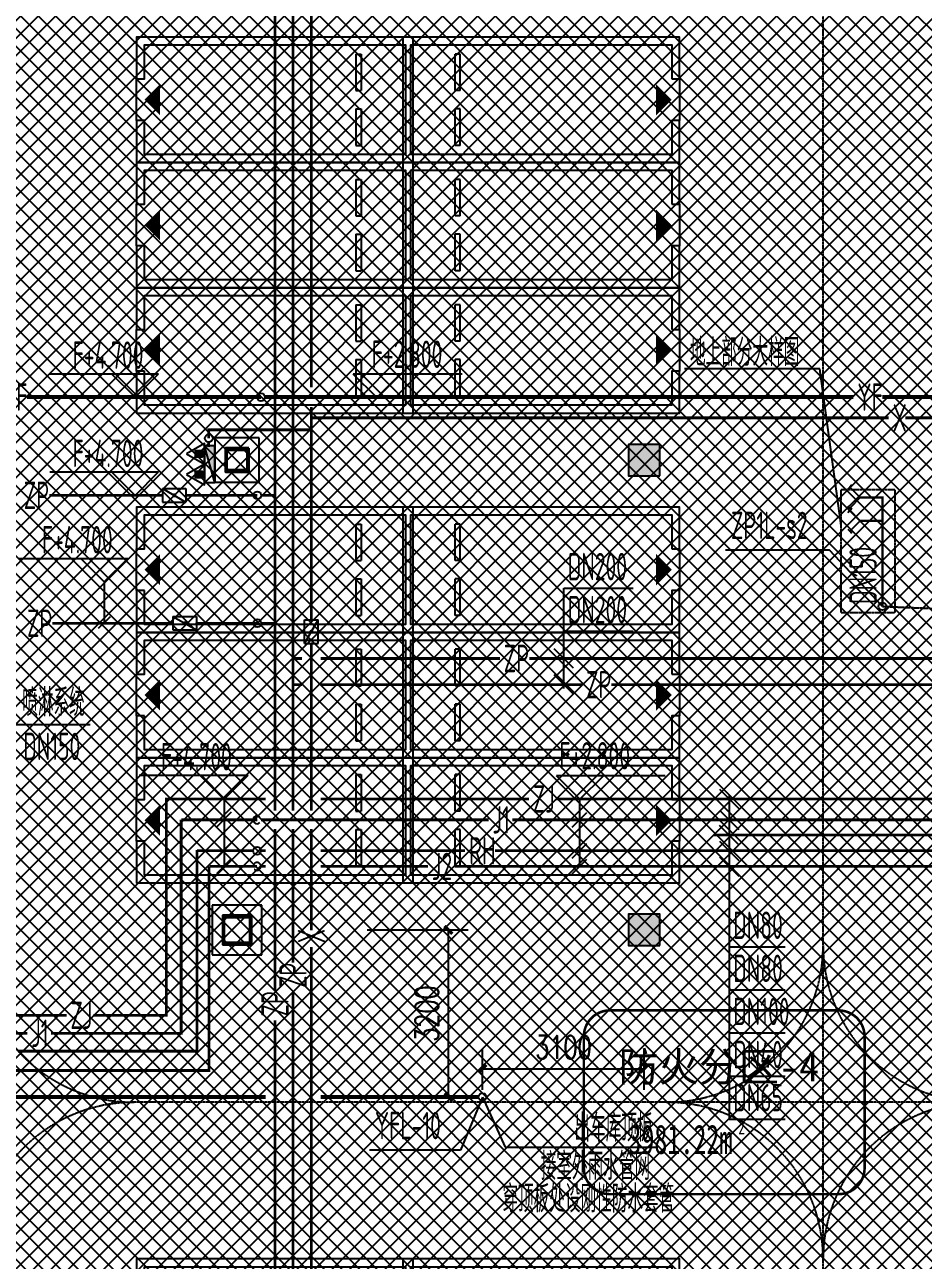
# Model space of a CAD drawing. Extents: x -2120532 to 1934524, y -1331911 to 424203.
# Drawn here: x -17677 to -465, y -244586 to -220923 of the extents above; entities that cross this region are included whole.
import ezdxf

# ---------------------------------------------------------------- set-up
doc = ezdxf.new("R2010")
doc.units = 0
doc.header["$LTSCALE"] = 10
for name, pattern in [('( Hidden )', [0.375, 0.25, -0.125]), ('__DASH', [0.35, 0.25, -0.1]), ('DASH', [0.35, 0.25, -0.1]), ('S', [0.82, 0.35, -0.06, 0, -0.06, 0.35])]:
    doc.linetypes.add(name, pattern=pattern)
for name, color, linetype in [('0-绿', 3, 'Continuous'), ('0-蓝', 5, 'Continuous'), ('00-停车位', 67, 'Continuous'), ('A-COLUMN', 8, 'Continuous'), ('GPS文字_污水', 7, 'Continuous'), ('PUB_HATCH', 8, 'Continuous'), ('W-DIM_中水', 3, 'Continuous'), ('W-DIM_压力废', 3, 'Continuous'), ('W-DIM_喷淋', 3, 'Continuous'), ('W-DIM_消防', 3, 'Continuous'), ('W-DIM_给水', 3, 'Continuous'), ('W-EQUIP_消火栓', 7, 'Continuous'), ('W-EQUIP_灭火器', 7, 'Continuous'), ('W-PIPE-中水', 122, 'Continuous'), ('W-PIPE-压力废', 31, 'Continuous'), ('W-PIPE-喷淋中', 6, 'Continuous'), ('W-PIPE-喷淋高', 6, 'Continuous'), ('W-PIPE-消防', 1, 'Continuous'), ('W-PIPE-直饮', 62, 'Continuous'), ('W-PIPE-给水', 3, 'Continuous'), ('W-PIPE-给水中', 72, 'S'), ('W-TEXT_中水', 7, 'Continuous'), ('W-TEXT_压力废', 7, 'Continuous'), ('W-TEXT_喷淋', 7, 'Continuous'), ('W-TEXT_消防', 7, 'Continuous'), ('W-TEXT_直饮', 7, 'Continuous'), ('W-TEXT_给水', 7, 'Continuous'), ('W-TWT_DIM', 3, 'Continuous'), ('W-TWT_LEAD', 3, 'Continuous'), ('W-TWT_TEXT', 7, 'Continuous'), ('W-VALVE_喷淋', 7, 'Continuous'), ('W-VALVE_消防', 7, 'Continuous'), ('W-VPIPE-压力废', 31, 'Continuous'), ('W-VPIPE-喷淋', 6, 'Continuous'), ('W-VPIPE-喷淋中', 6, 'Continuous'), ('W-VPIPE-消防', 1, 'Continuous'), ('画水辅助', 6, 'Continuous'), ('车行线', 4, 'Continuous')]:
    doc.layers.add(name, color=color, linetype=linetype)
doc.layers.add('钢柱', color=51, linetype='Continuous', lineweight=35)
doc.styles.add('8B2_02', font='tssdeng.shx', dxfattribs={"width": 0.6, "bigfont": 'TSSDCHN.shx'})
doc.styles.add('_TCH_DIM_T3', font='SIMPLEX', dxfattribs={"width": 0.705882, "bigfont": 'GBCBIG'})
doc.styles.get("Standard").update_dxf_attribs({"font": 'TSSDENG.shx', "width": 0.7, "bigfont": 'TSSDCHN.shx'})
doc.styles.add('黑体', font='simhei.ttf', dxfattribs={"width": 0.65})
doc.dimstyles.new('_TWT_ARCH&&150', dxfattribs={"dimtxt": 446.25, "dimasz": 150, "dimexe": 375, "dimexo": 450, "dimgap": 189.375, "dimtad": 1, "dimdec": 0, "dimzin": 0, "dimdsep": 46, "dimtxsty": '_TCH_DIM_T3', "dimblk": 'ARCHTICK', "dimcen": 0.09, "dimclrt": 7, "dimazin": 2, "dimtfac": 1, "dimtdec": 0, "dimtix": 1, "dimtmove": 2, "dimatfit": 3, "dimfxl": 0, "dimtolj": 1, "dimtzin": 0, "dimarcsym": 0})

# ---------------------------------------------------------------- blocks, each defined once
blk = doc.blocks.new('l99')
at = {"layer": 'W-TWT_TEXT'}
for p, q in [((92541, -196910), (92091, -196460)), ((94175, -196460), (92091, -196460)), ((92541, -196910), (92991, -196460))]:
    blk.add_line(p, q, dxfattribs=at)
blk = doc.blocks.new('4gs')
at = {"layer": 'W-TWT_TEXT', "style": '8B2_02', "width": 0.6}
blk.add_text('F+4.700', height=525, rotation=359.9998, dxfattribs=at).set_placement((-16760, -202342, 8000))
blk = doc.blocks.new('2.8')
at = {"layer": 'W-TWT_TEXT', "style": '8B2_02', "width": 0.6}
blk.add_text('F+2.800', height=525, rotation=89.9998, dxfattribs=at).set_placement((100977, -194305, 5000))
blk = doc.blocks.new('车位2400x5300')
at = {"layer": '00-停车位', "color": 251}
for p, q in [((-875, -1000), (-175, -1000)), ((-875, -1100), (-875, -1000)), ((-875, -1100), (-175, -1100)), ((-175, -1100), (-175, -1000)), ((175, -1000), (875, -1000)), ((175, -1100), (175, -1000)), ((175, -1100), (875, -1100)), ((875, -1100), (875, -1000)), ((400, -5300), (-400, -5300))]:
    blk.add_line(p, q, dxfattribs=at)
blk.add_lwpolyline([(400, -5150), (400, -5300), (1200, -5300), (1200, 0), (-1200, 0), (-1200, -5300), (-400, -5300), (-400, -5150), (-1050, -5150), (-1050, -150), (1050, -150), (1050, -5150), (400, -5150)], dxfattribs=at)
blk.add_lwpolyline([(0, -5150, 0, 600, 0), (0, -4850, 600, 600, 0)], format="xyseb", dxfattribs=at)
blk = doc.blocks.new('A$C10817FE3')
at = {"layer": '0-蓝', "color": 9, "linetype": 'DASH', "ltscale": 3, "const_width": 50}
blk.add_lwpolyline([(-119745, -80810), (-115367, -80810, 0.414214), (-114867, -80310), (-114867, -77790, 0.414214), (-115367, -77290), (-119745, -77290, 0.414214), (-120245, -77790), (-120245, -80310, 0.414214)], format="xyb", close=True, dxfattribs=at)
at = {"layer": '0-绿', "color": 0, "linetype": 'DASH', "style": '黑体'}
blk.add_text('防火分区-4', height=563.3, dxfattribs=at).set_placement((-119580, -78650))
at = {"layer": '0-绿', "color": 0, "linetype": 'DASH', "style": '黑体', "width": 0.65}
for s, height, p in [('3981.22m', 563.3, (-119392, -80041)), ('2', 282, (-117286, -79666))]:
    blk.add_text(s, height=height, dxfattribs=at).set_placement(p)
blk = doc.blocks.new('_FZH')
blk.add_lwpolyline([(-0.5, -0.5), (0.5, -0.5), (0.5, 0.5), (-0.5, 0.5)], close=True)
at = {"layer": 'PUB_HATCH'}
blk.add_solid([(-0.5, -0.5), (0.5, -0.5), (-0.5, 0.5), (0.5, 0.5)], dxfattribs=at)
blk = doc.blocks.new('_ArchTick')
at = {"color": 0, "linetype": 'ByBlock', "const_width": 0.4}
blk.add_lwpolyline([(-0.5, -0.5), (0.5, 0.5)], dxfattribs=at)
blk = doc.blocks.new('*D270')
at = {"layer": 'Defpoints', "color": 0, "transparency": 16777216}
for p in [(-11567, -238260), (-9561, -238260), (-11567, -241461)]:
    blk.add_point(p, dxfattribs=at)
at = {"layer": 'W-TWT_DIM', "color": 0, "lineweight": -2, "transparency": 16777216}
for p, q in [((-11117, -238260), (-9186, -238260)), ((-9561, -241461), (-9561, -238260)), ((-11117, -241461), (-9186, -241461))]:
    blk.add_line(p, q, dxfattribs=at)
at = {"layer": 'W-TWT_DIM', "color": 0, "lineweight": -2, "transparency": 16777216, "xscale": 150, "yscale": 150, "zscale": 150}
for p, rotation in [((-9561, -238260), 90), ((-9561, -241461), 270)]:
    blk.add_blockref('_ArchTick', p, dxfattribs=dict(at, rotation=rotation))
at = {"layer": 'W-TWT_DIM', "color": 7, "transparency": 16777216, "insert": (-9973, -239861), "char_height": 446.2, "attachment_point": 5, "rotation": 90, "style": '_TCH_DIM_T3'}
blk.add_mtext('\\A1;3200', dxfattribs=at)
blk = doc.blocks.new('*D271')
at = {"layer": 'Defpoints', "color": 0, "transparency": 16777216}
for p in [(-5809, -240918), (-8908, -241771), (-5809, -241771)]:
    blk.add_point(p, dxfattribs=at)
at = {"layer": 'W-TWT_DIM', "color": 0, "lineweight": -2, "transparency": 16777216}
for p, q in [((-8908, -241321), (-8908, -240543)), ((-5809, -241321), (-5809, -240543)), ((-8908, -240918), (-5809, -240918))]:
    blk.add_line(p, q, dxfattribs=at)
at = {"layer": 'W-TWT_DIM', "color": 0, "lineweight": -2, "transparency": 16777216, "xscale": 150, "yscale": 150, "zscale": 150, "rotation": 180}
blk.add_blockref('_ArchTick', (-8908, -240918), dxfattribs=at)
at = {"layer": 'W-TWT_DIM', "color": 0, "lineweight": -2, "transparency": 16777216, "xscale": 150, "yscale": 150, "zscale": 150}
blk.add_blockref('_ArchTick', (-5809, -240918), dxfattribs=at)
at = {"layer": 'W-TWT_DIM', "color": 7, "transparency": 16777216, "insert": (-7358, -240506), "char_height": 446.2, "attachment_point": 5, "style": '_TCH_DIM_T3'}
blk.add_mtext('\\A1;3100', dxfattribs=at)
blk = doc.blocks.new('$TwtSys$00000434')
for p, q in [((-0.5, 0.5), (-0.5, -0.5)), ((-0.5, -0.5), (0.5, 0.5)), ((0.5, 0.5), (-0.5, 0.5)), ((0.5, -0.5), (0.5, 0.5)), ((-0.5, -0.5), (0.5, -0.5))]:
    blk.add_line(p, q)
blk.add_solid([(0.5, -0.5), (0.5, 0.5), (-0.5, -0.5)])
blk = doc.blocks.new('$VALVE$00000316')
for p, q in [((-125, 72), (125, -72)), ((-125, 72), (-125, -72)), ((-125, 72), (125, 72)), ((125, 72), (125, -72)), ((-125, -72), (125, -72))]:
    blk.add_line(p, q)
at = {"const_width": 21.1}
blk.add_lwpolyline([(-11, 0, 1), (11, 0, 1)], format="xyb", close=True, dxfattribs=at)
for p in [(-125, 0), (125, 0)]:
    blk.add_point(p)
at = {"color": 7, "flags": 9}
for tag in ['XSIZE', 'YSIZE']:
    blk.add_attdef(tag, (0, 0), '', height=0.5, dxfattribs=at)
blk = doc.blocks.new('$TwtSys$00000546')
h = blk.add_hatch()
h.set_pattern_fill('ANSI31', color=256, scale=200, style=0)
h.set_pattern_definition([(45, (-38543.802, -6670.83), (-17.67767, 17.67767), [])])
h.paths.add_polyline_path([(-65, 174), (65, 174), (65, 44), (-65, 44)])
for points in [[(0, 344), (-198, 0), (198, 0)], [(-65, 174), (65, 174), (65, 44), (-65, 44)]]:
    blk.add_lwpolyline(points, close=True)
blk = doc.blocks.new('$ATTACHMENT$00000194')
for p, q in [((107, 162), (134, 134)), ((0, 0), (134, 134)), ((0, 0), (134, -134)), ((161, 107), (134, 134)), ((107, -161), (134, -134)), ((161, -107), (134, -134))]:
    blk.add_line(p, q)
blk = doc.blocks.new('A$C1C3C0163')
h = blk.add_hatch()
h.set_pattern_fill('ANSI37', color=8, scale=150)
h.set_pattern_definition([(45, (-601697.23, -233886.27), (-168.3798, 168.3798), []), (135, (-601697.23, -233886.27), (-168.3798, -168.3798), [])])
h.paths.add_polyline_path([(-80300, 5300), (-80300, -9000), (-62000, -9000), (-62000, -64625), (-76750, -64625), (-76750, -62675), (-73875, -62675), (-73775, -57275), (-100380, -57275), (-100572, -124002), (-71150, -123999), (-71150, -126437), (-63509, -133383), (-65550, -135650), (-61611, -139196), (-83885, -163934), (-83885, -174096), (-119589, -213750), (-196450, -213750), (-196450, -207800), (-209700, -193450), (-209700, -169150), (-201700, -169149), (-201700, 5300), (-192675, 5300)])

msp = doc.modelspace()

# ---------------------------------------------------------------- hatches: boundary and pattern name
at = {"layer": 'W-PIPE-中水'}
for points in [[(-14966, -235750.2), (-14992.3, -235750.2), (-14992.3, -235723.9)], [(-14966, -235750.2), (-14966, -235723.9), (-14992.3, -235723.9)], [(-14966, -239894), (-14939.8, -239894), (-14939.8, -239920.2)], [(-14966, -239894), (-14966, -239920.2), (-14939.8, -239920.2)]]:
    msp.add_hatch(color=256, dxfattribs=at).paths.add_polyline_path(points)
at = {"layer": 'W-PIPE-喷淋高', "linetype": 'ByBlock'}
for points in [[(-1247.7, -229979.1), (-1247.7, -229956.6), (-1225.2, -229956.6)], [(-1247.7, -229979.1), (-1225.2, -229979.1), (-1225.2, -229956.6)], [(-1247.7, -230424.1), (-1247.7, -230446.6), (-1225.2, -230446.6)], [(-1247.7, -230424.1), (-1225.2, -230424.1), (-1225.2, -230446.6)]]:
    msp.add_hatch(color=256, dxfattribs=at).paths.add_polyline_path(points)
at = {"layer": 'W-PIPE-消防'}
for points in [[(-14151.6, -228682.2), (-14151.6, -228656), (-14177.9, -228656)], [(-14151.6, -228682.2), (-14177.9, -228682.2), (-14177.9, -228656)]]:
    msp.add_hatch(color=256, dxfattribs=at).paths.add_polyline_path(points)
at = {"layer": 'W-PIPE-直饮'}
for points in [[(-14376.5, -240581.1), (-14376.5, -240607.4), (-14350.2, -240607.4)], [(-14376.5, -240581.1), (-14350.2, -240581.1), (-14350.2, -240607.4)]]:
    msp.add_hatch(color=256, dxfattribs=at).paths.add_polyline_path(points)
at = {"layer": 'W-PIPE-给水'}
for points in [[(-14680.1, -240238.9), (-14680.1, -240265.1), (-14653.8, -240265.1)], [(-14680.1, -240238.9), (-14653.8, -240238.9), (-14653.8, -240265.1)]]:
    msp.add_hatch(color=256, dxfattribs=at).paths.add_polyline_path(points)
at = {"layer": 'W-PIPE-给水中'}
for points in [[(-14149.4, -240951.5), (-14149.4, -240977.8), (-14123.1, -240977.8)], [(-14149.4, -240951.5), (-14123.1, -240951.5), (-14123.1, -240977.8)]]:
    msp.add_hatch(color=256, dxfattribs=at).paths.add_polyline_path(points)

# ---------------------------------------------------------------- linework, layer by layer
at = {"layer": 'A-COLUMN', "color": 8}
for p, q in [((-13183.6, -228835.4), (-14033.6, -228835.4)), ((-14033.6, -228835.4), (-14033.6, -229685.4)), ((-13183.6, -229685.4), (-13183.6, -228835.4)), ((-14033.6, -229685.4), (-13183.6, -229685.4)), ((-13133.6, -237785.4), (-14083.6, -237785.4)), ((-14083.6, -237785.4), (-14083.6, -238735.4)), ((-13133.6, -238735.4), (-13133.6, -237785.4)), ((-14083.6, -238735.4), (-13133.6, -238735.4))]:
    msp.add_line(p, q, dxfattribs=at)
at = {"layer": 'GPS文字_污水'}
for p, q in [((-11448.4, -228065.3), (-10420.9, -228065.3)), ((-16152.4, -231593.3, 3000), (-16152.4, -232375.6, 3000)), ((-16037.4, -232263.2, 3000), (-16267.4, -232488, 3000)), ((-13857.6, -235739.7, 3000), (-13857.6, -237036.3, 3000)), ((-7050.2, -235746.7), (-7050.2, -237043.4)), ((-13999.8, -236285.3, 6000), (-13715.4, -236000.8, 6000)), ((-7192.4, -236292.4, 3000), (-6907.9, -236007.9, 3000)), ((-13999.8, -236878.7, 3000), (-13715.4, -236594.2, 3000)), ((-7192.4, -236885.8), (-6907.9, -236601.3)), ((-13999.8, -237178.6, 3000), (-13715.4, -236894.1, 3000)), ((-7192.4, -237185.6), (-6907.9, -236901.2))]:
    msp.add_line(p, q, dxfattribs=at)
at = {"layer": 'W-DIM_中水'}
for p, q in [((-4366.6, -235564.5), (-3995.4, -235935.8)), ((-4181, -235675.2), (-4181, -238582.8)), ((-4366.6, -235964.5), (-3995.4, -236335.8)), ((-3995.4, -236629.2), (-4366.6, -236258)), ((-4366.6, -236557.9), (-3995.4, -236929.1)), ((-4366.6, -236857.8), (-3995.4, -237229)), ((-4181, -238582.8), (-3110.9, -238582.8)), ((-4181, -238582.8), (-4181, -241882.8)), ((-4181, -239407.8), (-3110.9, -239407.8)), ((-4181, -240232.8), (-3110.9, -240232.8)), ((-4181, -241057.8), (-3110.9, -241057.8)), ((-4181, -241882.8), (-3110.9, -241882.8))]:
    msp.add_line(p, q, dxfattribs=at)
at = {"layer": 'W-DIM_压力废', "linetype": 'ByBlock'}
for p, q in [((-8908.3, -241460.6, -2000), (-9329.1, -242478.5, -2000)), ((-9329.1, -242478.5, -2000), (-11073.4, -242478.5, -2000))]:
    msp.add_line(p, q, dxfattribs=at)
at = {"layer": 'W-DIM_喷淋', "linetype": 'ByBlock'}
for p, q in [((-2262.6, -230984.2), (-4253.3, -230984.2)), ((-1247.7, -232062.6), (-2262.6, -230984.2))]:
    msp.add_line(p, q, dxfattribs=at)
at = {"layer": 'W-DIM_喷淋'}
for p, q in [((-7349.1, -232538.7), (-7349.1, -231713.7)), ((-7349.1, -231713.7), (-6020.5, -231713.7)), ((-7349.1, -233635.8), (-7349.1, -232538.7)), ((-7349.1, -232538.7), (-6020.5, -232538.7)), ((-7163.5, -233246), (-7534.7, -232874.8)), ((-7163.5, -233746.4), (-7534.7, -233375.2))]:
    msp.add_line(p, q, dxfattribs=at)
at = {"layer": 'W-DIM_给水'}
for p, q in [((-8908.3, -241460.6), (-8472, -242418.9)), ((-8472, -242418.9), (-5549.7, -242418.9))]:
    msp.add_line(p, q, dxfattribs=at)
at = {"layer": 'W-PIPE-中水', "ltscale": 1.5, "const_width": 52.5}
for points in [[(-14966, -235750.2), (-14966, -239894)], [(-14966, -235750.2), (-13060.2, -235750.2)], [(-12010.3, -235750.2), (-8019.8, -235750.2)], [(-7506.4, -235750.2), (6314.4, -235750.2)], [(-16876.3, -239894), (-26966.1, -239894)], [(-14966, -239894), (-16362.9, -239894)]]:
    msp.add_lwpolyline(points, dxfattribs=at)
at = {"layer": 'W-PIPE-压力废', "ltscale": 1.5, "const_width": 75}
for points in [[(-17634.4, -228055.2), (-13152.9, -228055.2)], [(-13077.9, -228055.2), (-1802.4, -228055.2)], [(-1252.6, -228055.2), (4287, -228055.2)], [(-13060.2, -241460.6), (-19329.9, -241460.6)], [(-8983.3, -241460.6), (-12010.3, -241460.6)]]:
    msp.add_lwpolyline(points, dxfattribs=at)
at = {"layer": 'W-PIPE-喷淋中', "ltscale": 1.5, "const_width": 52.5}
for points in [[(-12536.6, -218488.5), (-12536.6, -233060.4)], [(-12883.9, -219075.9), (-12883.9, -231841.6)], [(-17208.2, -229936.3), (-15038.1, -229936.3)], [(-14588.7, -229936.3), (-13223.3, -229936.3)], [(-13223.3, -229936.3), (-13222, -229936.3)], [(-13144.9, -229936.3), (-12883.9, -229936.3)], [(-12883.9, -231841.6), (-12883.9, -235973.9)], [(-12883.9, -231841.6), (-12883.6, -231841.6)], [(-17145.6, -232385.3), (-14839.2, -232385.3)], [(-14389.8, -232385.3), (-13221.8, -232385.3)], [(-13140.4, -232385.3), (-12883.9, -232385.3)], [(-12362.8, -233060.4), (-12536.6, -233060.4)], [(-12536.6, -233060.4), (-12536.6, -233560.8)], [(-8575.8, -233060.4), (-12010.3, -233060.4)], [(6331.1, -233060.4), (-8013.9, -233060.4)], [(-12362.8, -233560.8), (-12536.6, -233560.8)], [(-12536.6, -233560.8), (-12536.6, -235973.9)], [(-7000.1, -233560.8), (-12010.3, -233560.8)], [(6331.1, -233560.8), (-6438.2, -233560.8)], [(-12883.9, -236326.4), (-12883.9, -239431)], [(-12536.6, -236326.4), (-12536.6, -238885.2)], [(-12536.6, -239447.1), (-12536.6, -251425)], [(-12883.9, -239993), (-12883.9, -252095.4)]]:
    msp.add_lwpolyline(points, dxfattribs=at)
at = {"layer": 'W-PIPE-喷淋高', "linetype": 'ByBlock'}
for p, q in [((-2444.2, -227511.1), (-5038.9, -227511.1)), ((-2038.7, -230512.6), (-2444.2, -227511.1))]:
    msp.add_line(p, q, dxfattribs=at)
at = {"layer": 'W-PIPE-喷淋高', "linetype": '( Hidden )'}
msp.add_line((-1247.7, -232062.6), (3391.9, -232253.9, 2000), dxfattribs=at)
msp.add_lwpolyline([(-2038.7, -229825), (-1010.2, -229825), (-1010.2, -232189.6), (-2038.7, -232189.6)], close=True, dxfattribs=at)
at = {"layer": 'W-PIPE-喷淋高', "linetype": 'ByBlock', "ltscale": 1.5, "const_width": 45}
for points in [[(-1247.7, -229979.1), (-1671.7, -229979.1)], [(-1247.7, -230424.1), (-1247.7, -229979.1)], [(-1247.7, -230424.1), (-1671.7, -230424.1)]]:
    msp.add_lwpolyline(points, dxfattribs=at)
at = {"layer": 'W-PIPE-喷淋高', "ltscale": 1.5, "const_width": 45}
msp.add_lwpolyline([(-1247.7, -232062.6), (-1247.7, -230424.1)], dxfattribs=at)
at = {"layer": 'W-PIPE-消防', "ltscale": 1.5, "const_width": 52.5}
for points in [[(-12186.6, -227867.7), (-12186.6, -217810.7)], [(-12186.6, -228682.2), (-12186.6, -228242.7)], [(-1127.4, -228451.4), (-12186.6, -228451.4)], [(1837.2, -228451.4), (-807.8, -228451.4)], [(-14151.6, -228682.2), (-12186.6, -228682.2)], [(-14151.6, -228843.1), (-14151.6, -228682.2)], [(-12186.6, -232323.7), (-12186.6, -228682.2)], [(-14151.6, -228918.1), (-14151.6, -229010.1)], [(-12186.6, -235973.9), (-12186.6, -232773.1)], [(-12186.6, -238267.4), (-12186.6, -236326.4)], [(6311.3, -236443.6), (-4483.2, -236443.6)], [(-12186.6, -247661.7), (-12186.6, -238587)]]:
    msp.add_lwpolyline(points, dxfattribs=at)
at = {"layer": 'W-PIPE-直饮', "ltscale": 1.5, "const_width": 52.5}
for points in [[(-14376.5, -236743.5), (-14376.5, -236731.5)], [(-14376.5, -240581.1), (-14376.5, -236743.5)], [(-14376.5, -236743.5), (-13302.3, -236743.5)], [(-13152.3, -236743.5), (-13060.2, -236743.5)], [(-12010.3, -236743.5), (-9240.6, -236743.5)], [(-8666.6, -236743.5), (6363.7, -236743.5)], [(-17804.6, -240581.1), (-14376.5, -240581.1)]]:
    msp.add_lwpolyline(points, dxfattribs=at)
at = {"layer": 'W-PIPE-直饮'}
msp.add_circle((-13227.3, -236743.5), 75, dxfattribs=at)
at = {"layer": 'W-PIPE-给水', "ltscale": 1.5, "const_width": 52.5}
for points in [[(-14680.1, -240238.9), (-14680.1, -236150.2)], [(-14680.1, -236150.2), (-13227.3, -236150.2)], [(-13227.3, -236150.2), (-13224.3, -236150.2)], [(-13148.5, -236150.2), (-8790.9, -236150.2)], [(-8338, -236150.2), (12205.3, -236150.2)], [(-28696.5, -240238.9), (-17626.4, -240238.9)], [(-17173.5, -240238.9), (-14680.1, -240238.9)]]:
    msp.add_lwpolyline(points, dxfattribs=at)
at = {"layer": 'W-PIPE-给水'}
msp.add_arc((-13227.3, -236150.2), 75, 45, 315, dxfattribs=at)
at = {"layer": 'W-PIPE-给水中', "ltscale": 1.5, "const_width": 52.5}
for points in [[(-14149.4, -237043.4), (-14149.4, -240951.5)], [(-14137.7, -237043.4), (-13227.3, -237043.4)], [(-13152.3, -237043.4), (-13060.2, -237043.4)], [(-12010.3, -237043.4), (-9953, -237043.4)], [(-9439.6, -237043.4), (6364.6, -237043.4)], [(-18898.7, -240951.5), (-14149.4, -240951.5)]]:
    msp.add_lwpolyline(points, dxfattribs=at)
at = {"layer": 'W-PIPE-给水中'}
msp.add_arc((-13227.3, -237043.4), 75, 225, 135, dxfattribs=at)
at = {"layer": 'W-TWT_LEAD'}
msp.add_line((-19930.7, -234325.7), (-16424.4, -234325.7), dxfattribs=at)
at = {"layer": 'W-VPIPE-压力废'}
msp.add_circle((-13152.9, -228055.2), 75, dxfattribs=at)
at = {"layer": 'W-VPIPE-压力废', "linetype": 'ByBlock'}
msp.add_circle((-8908.3, -241460.6), 75, dxfattribs=at)
at = {"layer": 'W-VPIPE-喷淋', "linetype": 'ByBlock'}
msp.add_circle((-1247.7, -232062.6), 75, dxfattribs=at)
at = {"layer": 'W-VPIPE-喷淋中'}
for centre in [(-13223.3, -229936.3), (-13223.3, -232385.3)]:
    msp.add_circle(centre, 75, dxfattribs=at)
at = {"layer": 'W-VPIPE-消防'}
msp.add_circle((-14151.6, -228843.1), 75, dxfattribs=at)
at = {"layer": '车行线', "color": 8, "linetype": '__DASH', "ltscale": 1.5}
for points in [[(-2383.6, -355528.5), (-2383.6, -174472.9)], [(90341.4, -241560.4), (-15583.6, -241560.4)]]:
    msp.add_lwpolyline(points, dxfattribs=at)
for points in [[(-15583.6, -241560.4, -0.4142136), (-18583.6, -238560.4)], [(-5383.6, -241560.4, 0.4142136), (-2383.6, -238560.4)], [(616.4, -241560.4, -0.4142136), (-2383.6, -238560.4)], [(-15583.6, -241560.4, 0.4142136), (-18583.6, -244560.4)], [(-5383.6, -241560.4, -0.4142136), (-2383.6, -244560.4)], [(616.4, -241560.4, 0.4142136), (-2383.6, -244560.4)]]:
    msp.add_lwpolyline(points, format="xyb", dxfattribs=at)
at = {"layer": '钢柱', "color": 8, "lineweight": 35}
for points in [[(-13383.6, -229035.4), (-13833.6, -229035.4), (-13833.6, -229485.4), (-13383.6, -229485.4)], [(-13413.6, -229455.4), (-13803.6, -229455.4), (-13803.6, -229065.4), (-13413.6, -229065.4)], [(-13333.6, -237985.4), (-13883.6, -237985.4), (-13883.6, -238535.4), (-13333.6, -238535.4)], [(-13363.6, -238505.4), (-13853.6, -238505.4), (-13853.6, -238015.4), (-13363.6, -238015.4)]]:
    msp.add_lwpolyline(points, close=True, dxfattribs=at)

# ---------------------------------------------------------------- block references
at = {"color": 8}
msp.add_blockref('A$C10817FE3', (113277.6, -162510.4), dxfattribs=at)
at = {"layer": '00-停车位', "color": 8}
for p, rotation in [((-10233.6, -222360.4), 270), ((-10433.6, -222360.4), 90), ((-10233.6, -224760.4), 270), ((-10433.6, -224760.4), 90), ((-10233.6, -227160.4), 270), ((-10433.6, -227160.4), 90), ((-10233.6, -231360.4), 270), ((-10433.6, -231360.4), 90), ((-10233.6, -233760.4), 270), ((-10433.6, -233760.4), 90), ((-10233.6, -236160.4), 270), ((-10433.6, -236160.4), 90), ((-10233.6, -245760.4), 270), ((-10433.6, -245760.4), 90)]:
    msp.add_blockref('车位2400x5300', p, dxfattribs=dict(at, rotation=rotation))
at = {"layer": 'A-COLUMN', "color": 8, "xscale": 600, "yscale": 600, "zscale": 600, "rotation": 90}
for p in [(-5808.6, -229260.4), (-5808.6, -238260.4)]:
    msp.add_blockref('_FZH', p, dxfattribs=at)
at = {"layer": 'W-EQUIP_消火栓', "xscale": 700, "yscale": 200, "zscale": 700, "rotation": 90.00000000000763}
msp.add_blockref('$TwtSys$00000434', (-14133.6, -229340.4), dxfattribs=at)
at = {"layer": 'W-EQUIP_灭火器', "rotation": 90.00000000000756}
for p in [(-14233.6, -229142.1), (-14233.6, -229538.8)]:
    msp.add_blockref('$TwtSys$00000546', p, dxfattribs=at)
at = {"layer": 'W-PIPE-喷淋高', "linetype": 'ByBlock', "xscale": 1.5, "yscale": -1.5, "zscale": 1.5, "rotation": 179.9999999999999}
for p in [(-1671.7, -229979.1), (-1671.7, -230424.1)]:
    msp.add_blockref('$ATTACHMENT$00000194', p, dxfattribs=at)
at = {"layer": 'W-VALVE_喷淋', "xscale": 1.8, "yscale": 1.8, "zscale": 1.8}
for p in [(-14813.4, -229936.3), (-14614.5, -232385.3)]:
    msp.add_blockref('$VALVE$00000316', p, dxfattribs=at)
at = {"layer": 'W-VALVE_消防', "xscale": 1.8, "yscale": 1.8, "zscale": 1.8, "rotation": 90}
msp.add_blockref('$VALVE$00000316', (-12186.6, -232548.4), dxfattribs=at)
at = {"layer": '画水辅助'}
for name, p in [('A$C1C3C0163', (106241.4, -167810.4)), ('4gs', (0, -25172.1)), ('l99', (-103475.3, -31154.9)), ('4gs', (0, -27053.3)), ('4gs', (-588.5, -28707.2)), ('4gs', (1692.4, -32862.3)), ('l99', (-99582, -38845.1))]:
    msp.add_blockref(name, p, dxfattribs=at)
at = {"layer": '画水辅助', "rotation": 270}
for p in [(183275.3, -126519.5), (186870.2, -134209.7)]:
    msp.add_blockref('2.8', p, dxfattribs=at)
at = {"layer": '画水辅助', "xscale": -1}
for p in [(76976.7, -31147.8, 3000), (76976.7, -33029, 3000), (76388.2, -34682.9, 3000), (78691.8, -38838, 3000)]:
    msp.add_blockref('l99', p, dxfattribs=at)

# ---------------------------------------------------------------- texts
at = {"layer": 'W-DIM_中水', "color": 7, "style": '8B2_02', "width": 0.6}
for s, p in [('DN80', (-4106, -238432.8)), ('DN80', (-4106, -239257.8)), ('DN100', (-4106, -240082.8)), ('DN40', (-4106, -240907.8)), ('DN65', (-4106, -241732.8))]:
    msp.add_text(s, height=525, dxfattribs=at).set_placement(p)
at = {"layer": 'W-DIM_压力废', "color": 7, "linetype": 'ByBlock', "style": '8B2_02', "width": 0.6}
msp.add_text('YFL-10', height=525, dxfattribs=at).set_placement((-10968.4, -242268.5, -2000))
at = {"layer": 'W-DIM_喷淋', "color": 7, "linetype": 'ByBlock', "style": '8B2_02', "width": 0.6}
msp.add_text('ZP1L-s2', height=525, dxfattribs=at).set_placement((-4148.3, -230774.2))
at = {"layer": 'W-DIM_喷淋', "color": 7, "style": '8B2_02', "width": 0.6}
for p in [(-7274.1, -231563.7), (-7274.1, -232388.7)]:
    msp.add_text('DN200', height=525, dxfattribs=at).set_placement(p)
at = {"layer": 'W-DIM_消防', "color": 7, "style": '8B2_02', "width": 0.6}
msp.add_text('穿顶板处设刚性防水套管', height=525, dxfattribs=at).set_placement((-8526.2, -243671.6))
at = {"layer": 'W-DIM_给水', "color": 7, "style": '8B2_02', "width": 0.6}
for s, p in [('出车库顶板', (-7147.8, -242313.9)), ('接室外雨水管网', (-7792.7, -243048.9))]:
    msp.add_text(s, height=525, dxfattribs=at).set_placement(p)
at = {"layer": 'W-PIPE-喷淋高', "color": 7, "linetype": 'ByBlock', "style": '8B2_02', "width": 0.6}
msp.add_text('地上部分大样图', height=525, dxfattribs=at).set_placement((-4933.9, -227458.6))
at = {"layer": 'W-TEXT_中水', "style": '8B2_02', "width": 0.6}
for p in [(-7944.8, -236012.7), (-16801.3, -240156.5)]:
    msp.add_text('ZJ', height=525, dxfattribs=at).set_placement(p)
at = {"layer": 'W-TEXT_压力废', "style": '8B2_02', "width": 0.6}
for p in [(-18109.2, -228317.7), (-1727.4, -228317.7)]:
    msp.add_text('YF', height=525, dxfattribs=at).set_placement(p)
at = {"layer": 'W-TEXT_喷淋', "style": '8B2_02', "width": 0.6}
for p in [(-17695.1, -230198.8), (-17632.5, -232647.8), (-8500.8, -233322.9), (-6925.1, -233823.3)]:
    msp.add_text('ZP', height=525, dxfattribs=at).set_placement(p)
at = {"layer": 'W-TEXT_喷淋', "linetype": 'ByBlock', "style": '8B2_02', "width": 0.6}
msp.add_text('DN150', height=525, rotation=90, dxfattribs=at).set_placement((-1355.2, -232015.9))
at = {"layer": 'W-TEXT_喷淋', "style": '8B2_02', "width": 0.6}
for p in [(-12274.1, -239372.1), (-12621.4, -239918)]:
    msp.add_text('ZP', height=525, rotation=90, dxfattribs=at).set_placement(p)
at = {"layer": 'W-TEXT_消防', "style": '8B2_02', "width": 0.6}
msp.add_text('X', height=525, dxfattribs=at).set_placement((-1052.4, -228713.9))
msp.add_text('X', height=525, rotation=90, dxfattribs=at).set_placement((-11924.1, -238512))
at = {"layer": 'W-TEXT_直饮', "style": '8B2_02', "width": 0.6}
msp.add_text('RH', height=525, dxfattribs=at).set_placement((-9165.6, -237006))
at = {"layer": 'W-TEXT_给水', "style": '8B2_02', "width": 0.6}
for s, p in [('J1', (-8715.9, -236412.7)), ('J2', (-9878, -237305.9)), ('J1', (-17551.4, -240501.4))]:
    msp.add_text(s, height=525, dxfattribs=at).set_placement(p)
at = {"layer": 'W-TWT_LEAD', "color": 7, "style": '8B2_02', "width": 0.6}
for s, p in [('喷淋系统', (-17724.9, -234168.2)), ('DN150', (-17704.6, -235008.2))]:
    msp.add_text(s, height=525, dxfattribs=at).set_placement(p)

# ---------------------------------------------------------------- dimensions: what is measured, and where the dimension line sits
at = {"layer": 'W-TWT_DIM'}
for p1, p2, distance, picture, middle in [((-11567.1, -241460.6), (-11567.1, -238260.4), -2006.2, '*D270', (-9973.5, -239860.5)), ((-8908.3, -241770.5), (-5808.6, -241770.5), 852.1, '*D271', (-7358.5, -240505.9))]:
    dim = msp.add_aligned_dim(p1=p1, p2=p2, distance=distance, dimstyle='_TWT_ARCH&&150', dxfattribs=at)
    dim.commit()
    dim.dimension.update_dxf_attribs({"geometry": picture, "text_midpoint": middle})

doc.saveas('drawing.dxf')
